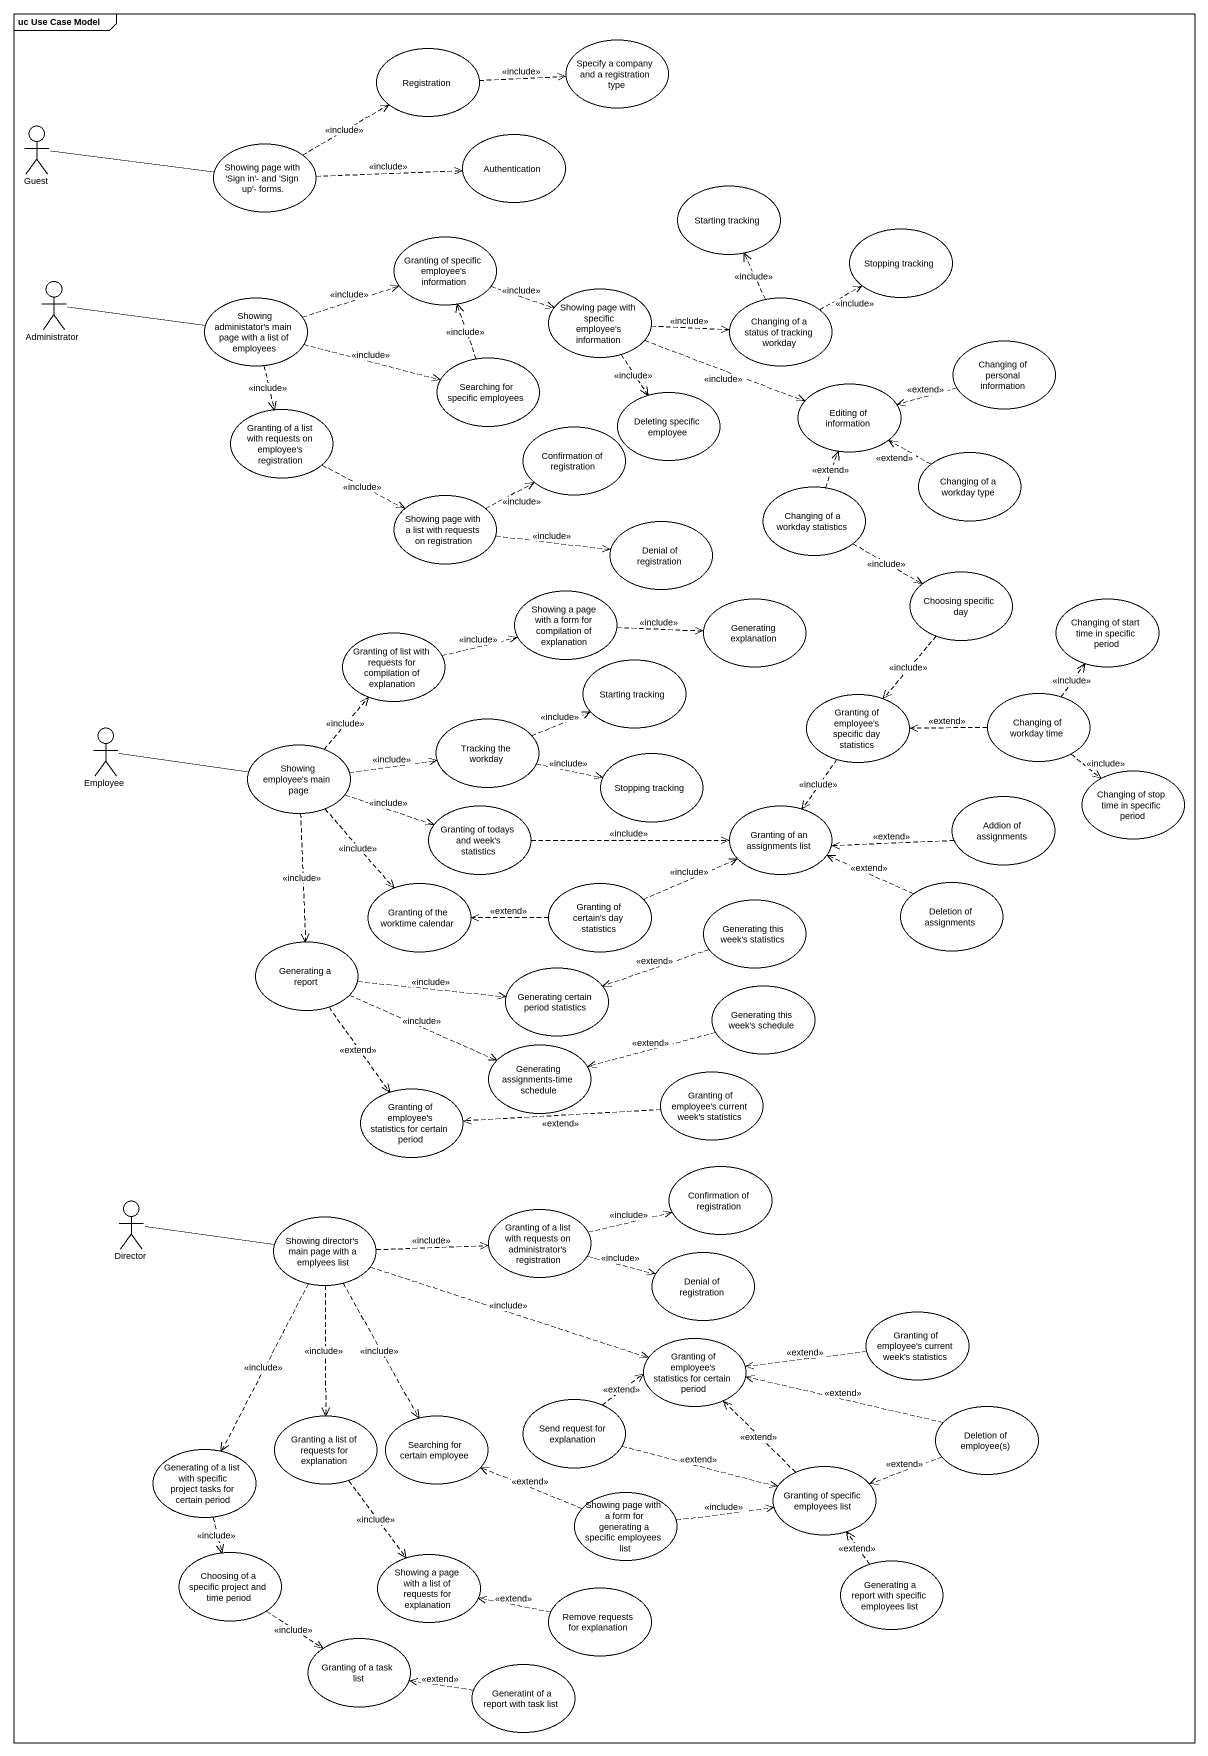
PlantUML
@startuml
mainframe uc Use Case Model
usecase "Specify a company and a registration type" as Specify_a_company_and_a
usecase Registration
actor Guest
usecase "Showing page with 'Sign in'- and 'Sign up'- forms." as Showing_page_with_Sign_in
usecase Authentication
usecase "Starting tracking" as Starting_tracking
usecase "Stopping tracking" as Stopping_tracking
usecase "Granting of specific employee's information" as Granting_of_specific
actor Administrator
usecase "Showing administator's main page with a list of employees" as Showing_administator_s_main
usecase "Showing page with specific employee's information" as Showing_page_with_specific
usecase "Changing of a status of tracking workday" as Changing_of_a_status_of
usecase "Changing of personal information" as Changing_of_personal
usecase "Searching for specific employees" as Searching_for_specific
usecase "Editing of information" as Editing_of_information
usecase "Granting of a list with requests on employee's registration" as Granting_of_a_list_with
usecase "Confirmation of registration" as Confirmation_of_registration
usecase "Deleting specific employee" as Deleting_specific_employee
usecase "Changing of a workday type" as Changing_of_a_workday_type
usecase "Showing page with a list with requests on registration" as Showing_page_with_a_list
usecase "Changing of a workday statistics" as Changing_of_a_workday
usecase "Denial of registration" as Denial_of_registration
usecase "Choosing specific day" as Choosing_specific_day
usecase "Showing a page with a form for compilation of explanation" as Showing_a_page_with_a_form
usecase "Generating explanation" as Generating_explanation
usecase "Changing of start time in specific period" as Changing_of_start_time_in
usecase "Granting of list with requests for compilation of explanation" as Granting_of_list_with
usecase "Starting tracking" as Starting_tracking_2
usecase "Granting of employee's specific day statistics" as Granting_of_employee_s
usecase "Changing of workday time" as Changing_of_workday_time
actor Employee
usecase "Tracking the workday" as Tracking_the_workday
usecase "Showing employee's main page" as Showing_employee_s_main_page
usecase "Stopping tracking" as Stopping_tracking_2
usecase "Changing of stop time in specific period" as Changing_of_stop_time_in
usecase "Granting of todays and week's statistics" as Granting_of_todays_and_week
usecase "Granting of an assignments list" as Granting_of_an_assignments
usecase "Addion of assignments" as Addion_of_assignments
usecase "Granting of the worktime calendar" as Granting_of_the_worktime
usecase "Granting of certain's day statistics" as Granting_of_certain_s_day
usecase "Deletion of assignments" as Deletion_of_assignments
usecase "Generating this week's statistics" as Generating_this_week_s
usecase "Generating a report" as Generating_a_report
usecase "Generating certain period statistics" as Generating_certain_period
usecase "Generating this week's schedule" as Generating_this_week_s_2
usecase "Generating assignments-time schedule" as Generating_assignments_time
usecase "Granting of employee's current week's statistics" as Granting_of_employee_s_2
usecase "Granting of employee's statistics for certain period" as Granting_of_employee_s_3
actor Director
usecase "Confirmation of registration" as Confirmation_of_registration_2
usecase "Showing director's main page with a emplyees list" as Showing_director_s_main
usecase "Granting of a list with requests on administrator's registration" as Granting_of_a_list_with_2
usecase "Denial of registration" as Denial_of_registration_2
usecase "Granting of employee's current week's statistics" as Granting_of_employee_s_4
usecase "Granting of employee's statistics for certain period" as Granting_of_employee_s_5
usecase "Granting a list of requests for explanation" as Granting_a_list_of_requests
usecase "Searching for certain employee" as Searching_for_certain
usecase "Send request for explanation" as Send_request_for_explanation
usecase "Deletion of employee(s)" as Deletion_of_employee_s
usecase "Generating of a list with specific project tasks for certain period" as Generating_of_a_list_with
usecase "Granting of specific employees list" as Granting_of_specific_2
usecase "Showing page with a form for generating a specific employees list" as Showing_page_with_a_form
usecase "Choosing of a specific project and time period" as Choosing_of_a_specific
usecase "Showing a page with a list of requests for explanation" as Showing_a_page_with_a_list
usecase "Remove requests for explanation" as Remove_requests_for
usecase "Generating a report with specific employees list" as Generating_a_report_with
usecase "Granting of a task list" as Granting_of_a_task_list
usecase "Generatint of a report with task list" as Generatint_of_a_report_with
Registration .right.> Specify_a_company_and_a : <<include>>
Guest -right- Showing_page_with_Sign_in
Showing_page_with_Sign_in .right.> Registration : <<include>>
Showing_page_with_Sign_in .right.> Authentication : <<include>>
Granting_of_specific .right.> Showing_page_with_specific : <<include>>
Administrator -right- Showing_administator_s_main
Showing_administator_s_main .right.> Granting_of_specific : <<include>>
Showing_administator_s_main .right.> Searching_for_specific : <<include>>
Showing_administator_s_main ..> Granting_of_a_list_with : <<include>>
Showing_page_with_specific .right.> Changing_of_a_status_of : <<include>>
Showing_page_with_specific .right.> Editing_of_information : <<include>>
Showing_page_with_specific ..> Deleting_specific_employee : <<include>>
Changing_of_a_status_of .up.> Starting_tracking : <<include>>
Changing_of_a_status_of .right.> Stopping_tracking : <<include>>
Changing_of_personal .left.> Editing_of_information : <<extend>>
Searching_for_specific .up.> Granting_of_specific : <<include>>
Granting_of_a_list_with .right.> Showing_page_with_a_list : <<include>>
Changing_of_a_workday_type .left.> Editing_of_information : <<extend>>
Showing_page_with_a_list .right.> Confirmation_of_registration : <<include>>
Showing_page_with_a_list .right.> Denial_of_registration : <<include>>
Changing_of_a_workday .up.> Editing_of_information : <<extend>>
Changing_of_a_workday .right.> Choosing_specific_day : <<include>>
Choosing_specific_day ..> Granting_of_employee_s : <<include>>
Showing_a_page_with_a_form .right.> Generating_explanation : <<include>>
Granting_of_list_with .right.> Showing_a_page_with_a_form : <<include>>
Granting_of_employee_s ..> Granting_of_an_assignments : <<include>>
Changing_of_workday_time .up.> Changing_of_start_time_in : <<include>>
Changing_of_workday_time .left.> Granting_of_employee_s : <<extend>>
Changing_of_workday_time ..> Changing_of_stop_time_in : <<include>>
Employee -right- Showing_employee_s_main_page
Tracking_the_workday .right.> Starting_tracking_2 : <<include>>
Tracking_the_workday .right.> Stopping_tracking_2 : <<include>>
Showing_employee_s_main_page .up.> Granting_of_list_with : <<include>>
Showing_employee_s_main_page .right.> Tracking_the_workday : <<include>>
Showing_employee_s_main_page .right.> Granting_of_todays_and_week : <<include>>
Showing_employee_s_main_page ..> Granting_of_the_worktime : <<include>>
Showing_employee_s_main_page ..> Generating_a_report : <<include>>
Granting_of_todays_and_week .right.> Granting_of_an_assignments : <<include>>
Addion_of_assignments .left.> Granting_of_an_assignments : <<extend>>
Granting_of_certain_s_day .right.> Granting_of_an_assignments : <<include>>
Granting_of_certain_s_day .left.> Granting_of_the_worktime : <<extend>>
Deletion_of_assignments .left.> Granting_of_an_assignments : <<extend>>
Generating_this_week_s .left.> Generating_certain_period : <<extend>>
Generating_a_report .right.> Generating_certain_period : <<include>>
Generating_a_report .right.> Generating_assignments_time : <<include>>
Generating_a_report ..> Granting_of_employee_s_3 : <<extend>>
Generating_this_week_s_2 .left.> Generating_assignments_time : <<extend>>
Granting_of_employee_s_2 .left.> Granting_of_employee_s_3 : <<extend>>
Director -right- Showing_director_s_main
Showing_director_s_main .right.> Granting_of_a_list_with_2 : <<include>>
Showing_director_s_main .right.> Granting_of_employee_s_5 : <<include>>
Showing_director_s_main ..> Granting_a_list_of_requests : <<include>>
Showing_director_s_main ..> Searching_for_certain : <<include>>
Showing_director_s_main ..> Generating_of_a_list_with : <<include>>
Granting_of_a_list_with_2 .right.> Confirmation_of_registration_2 : <<include>>
Granting_of_a_list_with_2 .right.> Denial_of_registration_2 : <<include>>
Granting_of_employee_s_4 .left.> Granting_of_employee_s_5 : <<extend>>
Granting_a_list_of_requests ..> Showing_a_page_with_a_list : <<include>>
Send_request_for_explanation .right.> Granting_of_employee_s_5 : <<extend>>
Send_request_for_explanation .right.> Granting_of_specific_2 : <<extend>>
Deletion_of_employee_s .left.> Granting_of_employee_s_5 : <<extend>>
Deletion_of_employee_s .left.> Granting_of_specific_2 : <<extend>>
Generating_of_a_list_with ..> Choosing_of_a_specific : <<include>>
Granting_of_specific_2 .up.> Granting_of_employee_s_5 : <<extend>>
Showing_page_with_a_form .left.> Searching_for_certain : <<extend>>
Showing_page_with_a_form .right.> Granting_of_specific_2 : <<include>>
Choosing_of_a_specific ..> Granting_of_a_task_list : <<include>>
Remove_requests_for .left.> Showing_a_page_with_a_list : <<extend>>
Generating_a_report_with .up.> Granting_of_specific_2 : <<extend>>
Generatint_of_a_report_with .left.> Granting_of_a_task_list : <<extend>>
@enduml
